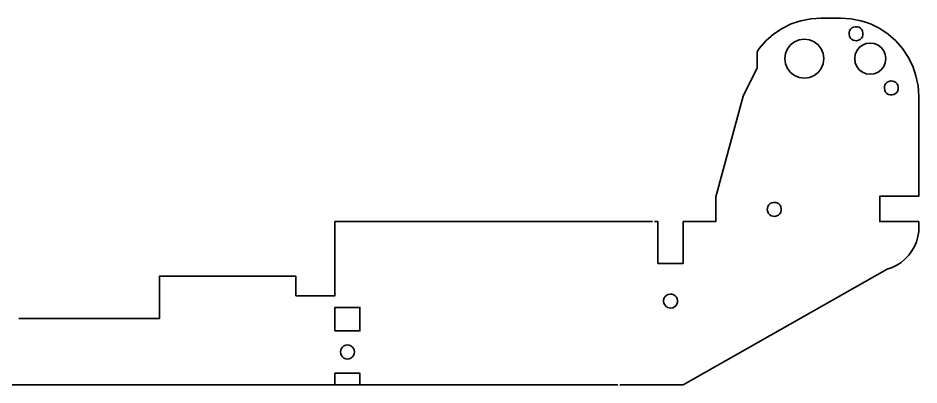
# Model space of a CAD drawing. Header units: millimetres. Extents: x 302 to 692, y -6 to 88.
# Drawn here: x 461.2 to 692.2, y -6.2 to 87.8 of the extents above; entities that cross this region are included whole.
import ezdxf

# ---------------------------------------------------------------- set-up
doc = ezdxf.new("R2010")
doc.units = ezdxf.units.MM
doc.header["$MEASUREMENT"] = 0
doc.layers.add('Layer 1', color=7, linetype='Continuous')

msp = doc.modelspace()

# ---------------------------------------------------------------- linework, layer by layer
at = {"layer": 'Layer 1', "color": 1, "lineweight": 35}
for points, knots in [([(624.3749, 35.6249), (624.3749, 35.6249), (625.2498, 35.6249), (625.2498, 35.6249), (625.2498, 35.6249), (625.2498, 35.6249), (625.2498, 24.9252), (625.2498, 24.9252), (625.2498, 24.9252), (625.2498, 24.9252), (631.7515, 24.9252), (631.7515, 24.9252), (631.7515, 24.9252), (631.7515, 24.9252), (631.7515, 35.6249), (631.7515, 35.6249), (631.7515, 35.6249), (631.7515, 35.6249), (640.0982, 35.6249), (640.0982, 35.6249), (640.0982, 35.6249), (640.0982, 35.6249), (640.0982, 41.9749), (640.0982, 41.9749), (640.0982, 41.9749), (640.0982, 41.9749), (647.1008, 67.7749), (647.1008, 67.7749), (647.1008, 67.7749), (647.1008, 67.7749), (650.6992, 74.9751), (650.6992, 74.9751), (650.6992, 74.9751), (650.6992, 74.9751), (650.6992, 79.1499), (650.6992, 79.1499), (650.6992, 79.1499), (650.6992, 79.1499), (651.2248, 79.95), (651.2248, 79.95), (651.2248, 79.95), (651.2248, 79.95), (652.9499, 81.9002), (652.9499, 81.9002), (652.9499, 81.9002), (652.9499, 81.9002), (654.9255, 83.6249), (654.9255, 83.6249), (654.9255, 83.6249), (654.9255, 83.6249), (657.0986, 85.0752), (657.0986, 85.0752), (657.0986, 85.0752), (657.0986, 85.0752), (659.4234, 86.2499), (659.4234, 86.2499), (659.4234, 86.2499), (659.4234, 86.2499), (661.0003, 86.7749), (661.0003, 86.7749), (661.0003, 86.7749), (661.0003, 86.7749), (661.9246, 87.0751), (661.9246, 87.0751), (661.9246, 87.0751), (661.9246, 87.0751), (664.4751, 87.6), (664.4751, 87.6), (664.4751, 87.6), (664.4751, 87.6), (667.0998, 87.775), (667.0998, 87.775), (667.0998, 87.775), (667.0998, 87.775), (672.0987, 87.775), (672.0987, 87.775), (672.0987, 87.775), (672.0987, 87.775), (674.6986, 87.6), (674.6986, 87.6), (674.6986, 87.6), (674.6986, 87.6), (677.2739, 87.0751), (677.2739, 87.0751), (677.2739, 87.0751), (677.2739, 87.0751), (678.1982, 86.7749), (678.1982, 86.7749), (678.1982, 86.7749), (678.1982, 86.7749), (679.7504, 86.2499), (679.7504, 86.2499), (679.7504, 86.2499), (679.7504, 86.2499), (682.0999, 85.0752), (682.0999, 85.0752), (682.0999, 85.0752), (682.0999, 85.0752), (684.273, 83.6249), (684.273, 83.6249), (684.273, 83.6249), (684.273, 83.6249), (686.2239, 81.9002), (686.2239, 81.9002), (686.2239, 81.9002), (686.2239, 81.9002), (687.949, 79.95), (687.949, 79.95), (687.949, 79.95), (687.949, 79.95), (689.3989, 77.7751), (689.3989, 77.7751), (689.3989, 77.7751), (689.3989, 77.7751), (690.5736, 75.4249), (690.5736, 75.4249), (690.5736, 75.4249), (690.5736, 75.4249), (691.3991, 72.9502), (691.3991, 72.9502), (691.3991, 72.9502), (691.3991, 72.9502), (691.9248, 70.3749), (691.9248, 70.3749), (691.9248, 70.3749), (691.9248, 70.3749), (692.1012, 67.7749), (692.1012, 67.7749), (692.1012, 67.7749), (692.1012, 67.7749), (692.1012, 48.2501), (692.1012, 48.2501), (692.1012, 48.2501), (692.1012, 48.2501), (692.1012, 46.15), (692.1012, 46.15), (692.1012, 46.15), (692.1012, 46.15), (692.1012, 42.1252), (692.1012, 42.1252), (692.1012, 42.1252), (692.1012, 42.1252), (682.0999, 42.1252), (682.0999, 42.1252), (682.0999, 42.1252), (682.0999, 42.1252), (682.0999, 35.6249), (682.0999, 35.6249), (682.0999, 35.6249), (682.0999, 35.6249), (692.1012, 35.6249), (692.1012, 35.6249), (692.1012, 35.6249), (692.1012, 35.6249), (692.1753, 34.4251), (692.1753, 34.4251), (692.1753, 34.4251), (692.1753, 34.4251), (692.1259, 33.1001), (692.1259, 33.1001), (692.1259, 33.1001), (692.1259, 33.1001), (691.9001, 31.775), (691.9001, 31.775), (691.9001, 31.775), (691.9001, 31.775), (691.5261, 30.4751), (691.5261, 30.4751), (691.5261, 30.4751), (691.5261, 30.4751), (691.0005, 29.2502), (691.0005, 29.2502), (691.0005, 29.2502), (691.0005, 29.2502), (690.3514, 28.1002), (690.3514, 28.1002), (690.3514, 28.1002), (690.3514, 28.1002), (689.5506, 27.0249), (689.5506, 27.0249), (689.5506, 27.0249), (689.5506, 27.0249), (688.6263, 26.0502), (688.6263, 26.0502), (688.6263, 26.0502), (688.6263, 26.0502), (687.5997, 25.1749), (687.5997, 25.1749), (687.5997, 25.1749), (687.5997, 25.1749), (686.4744, 24.45), (686.4744, 24.45), (686.4744, 24.45), (686.4744, 24.45), (685.6242, 24.0499), (685.6242, 24.0499), (685.6242, 24.0499), (685.6242, 24.0499), (685.6242, 24.0249), (685.6242, 24.0249), (685.6242, 24.0249), (685.6242, 24.0249), (685.6242, 24.0499), (685.6242, 24.0499), (685.6242, 24.0499), (685.6242, 24.0499), (685.2749, 23.8499), (685.2749, 23.8499), (685.2749, 23.8499), (685.2749, 23.8499), (684.0261, 23.4001), (684.0261, 23.4001), (684.0261, 23.4001), (684.0261, 23.4001), (631.7515, -6.2251), (631.7515, -6.2251), (631.7515, -6.2251), (631.7515, -6.2251), (615.4743, -6.2251), (615.4743, -6.2251)], [0, 0, 0, 0, 0.01785714, 0.01785714, 0.01785714, 0.01785714, 0.03571429, 0.03571429, 0.03571429, 0.03571429, 0.05357143, 0.05357143, 0.05357143, 0.05357143, 0.07142857, 0.07142857, 0.07142857, 0.07142857, 0.08928571, 0.08928571, 0.08928571, 0.08928571, 0.10714286, 0.10714286, 0.10714286, 0.10714286, 0.125, 0.125, 0.125, 0.125, 0.14285714, 0.14285714, 0.14285714, 0.14285714, 0.16071429, 0.16071429, 0.16071429, 0.16071429, 0.17857143, 0.17857143, 0.17857143, 0.17857143, 0.19642857, 0.19642857, 0.19642857, 0.19642857, 0.21428571, 0.21428571, 0.21428571, 0.21428571, 0.23214286, 0.23214286, 0.23214286, 0.23214286, 0.25, 0.25, 0.25, 0.25, 0.26785714, 0.26785714, 0.26785714, 0.26785714, 0.28571429, 0.28571429, 0.28571429, 0.28571429, 0.30357143, 0.30357143, 0.30357143, 0.30357143, 0.32142857, 0.32142857, 0.32142857, 0.32142857, 0.33928571, 0.33928571, 0.33928571, 0.33928571, 0.35714286, 0.35714286, 0.35714286, 0.35714286, 0.375, 0.375, 0.375, 0.375, 0.39285714, 0.39285714, 0.39285714, 0.39285714, 0.41071429, 0.41071429, 0.41071429, 0.41071429, 0.42857143, 0.42857143, 0.42857143, 0.42857143, 0.44642857, 0.44642857, 0.44642857, 0.44642857, 0.46428571, 0.46428571, 0.46428571, 0.46428571, 0.48214286, 0.48214286, 0.48214286, 0.48214286, 0.5, 0.5, 0.5, 0.5, 0.51785714, 0.51785714, 0.51785714, 0.51785714, 0.53571429, 0.53571429, 0.53571429, 0.53571429, 0.55357143, 0.55357143, 0.55357143, 0.55357143, 0.57142857, 0.57142857, 0.57142857, 0.57142857, 0.58928571, 0.58928571, 0.58928571, 0.58928571, 0.60714286, 0.60714286, 0.60714286, 0.60714286, 0.625, 0.625, 0.625, 0.625, 0.64285714, 0.64285714, 0.64285714, 0.64285714, 0.66071429, 0.66071429, 0.66071429, 0.66071429, 0.67857143, 0.67857143, 0.67857143, 0.67857143, 0.69642857, 0.69642857, 0.69642857, 0.69642857, 0.71428571, 0.71428571, 0.71428571, 0.71428571, 0.73214286, 0.73214286, 0.73214286, 0.73214286, 0.75, 0.75, 0.75, 0.75, 0.76785714, 0.76785714, 0.76785714, 0.76785714, 0.78571429, 0.78571429, 0.78571429, 0.78571429, 0.80357143, 0.80357143, 0.80357143, 0.80357143, 0.82142857, 0.82142857, 0.82142857, 0.82142857, 0.83928571, 0.83928571, 0.83928571, 0.83928571, 0.85714286, 0.85714286, 0.85714286, 0.85714286, 0.875, 0.875, 0.875, 0.875, 0.89285714, 0.89285714, 0.89285714, 0.89285714, 0.91071429, 0.91071429, 0.91071429, 0.91071429, 0.92857143, 0.92857143, 0.92857143, 0.92857143, 0.94642857, 0.94642857, 0.94642857, 0.94642857, 0.96428571, 0.96428571, 0.96428571, 0.96428571, 1, 1, 1, 1]), ([(675.7252, 82), (675.7252, 82), (675.2737, 82.1249), (675.2737, 82.1249), (675.2737, 82.1249), (675.2737, 82.1249), (674.875, 82.375), (674.875, 82.375), (674.875, 82.375), (674.875, 82.375), (674.5752, 82.725), (674.5752, 82.725), (674.5752, 82.725), (674.5752, 82.725), (674.3494, 83.1501), (674.3494, 83.1501), (674.3494, 83.1501), (674.3494, 83.1501), (674.2506, 83.5999), (674.2506, 83.5999), (674.2506, 83.5999), (674.2506, 83.5999), (674.2753, 84.075), (674.2753, 84.075), (674.2753, 84.075), (674.2753, 84.075), (674.3988, 84.5252), (674.3988, 84.5252), (674.3988, 84.5252), (674.3988, 84.5252), (674.6493, 84.9249), (674.6493, 84.9249), (674.6493, 84.9249), (674.6493, 84.9249), (674.9985, 85.2501), (674.9985, 85.2501), (674.9985, 85.2501), (674.9985, 85.2501), (675.4254, 85.4502), (675.4254, 85.4502), (675.4254, 85.4502), (675.4254, 85.4502), (675.8734, 85.55), (675.8734, 85.55), (675.8734, 85.55), (675.8734, 85.55), (676.3496, 85.525), (676.3496, 85.525), (676.3496, 85.525), (676.3496, 85.525), (676.8012, 85.4001), (676.8012, 85.4001), (676.8012, 85.4001), (676.8012, 85.4001), (677.1998, 85.15), (677.1998, 85.15), (677.1998, 85.15), (677.1998, 85.15), (677.5244, 84.8), (677.5244, 84.8), (677.5244, 84.8), (677.5244, 84.8), (677.7255, 84.3749), (677.7255, 84.3749), (677.7255, 84.3749), (677.7255, 84.3749), (677.8243, 83.9251), (677.8243, 83.9251), (677.8243, 83.9251), (677.8243, 83.9251), (677.8243, 83.4499), (677.8243, 83.4499), (677.8243, 83.4499), (677.8243, 83.4499), (677.6761, 83.0001), (677.6761, 83.0001), (677.6761, 83.0001), (677.6761, 83.0001), (677.4256, 82.6001), (677.4256, 82.6001), (677.4256, 82.6001), (677.4256, 82.6001), (677.0764, 82.2999), (677.0764, 82.2999), (677.0764, 82.2999), (677.0764, 82.2999), (676.6495, 82.0751), (676.6495, 82.0751), (676.6495, 82.0751), (676.6495, 82.0751), (676.2015, 81.975), (676.2015, 81.975), (676.2015, 81.975), (676.2015, 81.975), (675.7252, 82), (675.7252, 82)], [0, 0, 0, 0, 0.04, 0.04, 0.04, 0.04, 0.08, 0.08, 0.08, 0.08, 0.12, 0.12, 0.12, 0.12, 0.16, 0.16, 0.16, 0.16, 0.2, 0.2, 0.2, 0.2, 0.24, 0.24, 0.24, 0.24, 0.28, 0.28, 0.28, 0.28, 0.32, 0.32, 0.32, 0.32, 0.36, 0.36, 0.36, 0.36, 0.4, 0.4, 0.4, 0.4, 0.44, 0.44, 0.44, 0.44, 0.48, 0.48, 0.48, 0.48, 0.52, 0.52, 0.52, 0.52, 0.56, 0.56, 0.56, 0.56, 0.6, 0.6, 0.6, 0.6, 0.64, 0.64, 0.64, 0.64, 0.68, 0.68, 0.68, 0.68, 0.72, 0.72, 0.72, 0.72, 0.76, 0.76, 0.76, 0.76, 0.8, 0.8, 0.8, 0.8, 0.84, 0.84, 0.84, 0.84, 0.88, 0.88, 0.88, 0.88, 0.92, 0.92, 0.92, 0.92, 1, 1, 1, 1]), ([(662.7995, 72.3752), (662.7995, 72.3752), (661.5012, 72.5251), (661.5012, 72.5251), (661.5012, 72.5251), (661.5012, 72.5251), (660.2983, 73.025), (660.2983, 73.025), (660.2983, 73.025), (660.2983, 73.025), (659.2505, 73.8251), (659.2505, 73.8251), (659.2505, 73.8251), (659.2505, 73.8251), (658.4497, 74.875), (658.4497, 74.875), (658.4497, 74.875), (658.4497, 74.875), (657.9488, 76.0751), (657.9488, 76.0751), (657.9488, 76.0751), (657.9488, 76.0751), (657.8006, 77.3751), (657.8006, 77.3751), (657.8006, 77.3751), (657.8006, 77.3751), (657.9488, 78.65), (657.9488, 78.65), (657.9488, 78.65), (657.9488, 78.65), (658.4497, 79.8749), (658.4497, 79.8749), (658.4497, 79.8749), (658.4497, 79.8749), (659.2505, 80.9), (659.2505, 80.9), (659.2505, 80.9), (659.2505, 80.9), (660.2983, 81.7001), (660.2983, 81.7001), (660.2983, 81.7001), (660.2983, 81.7001), (661.5012, 82.2), (661.5012, 82.2), (661.5012, 82.2), (661.5012, 82.2), (662.7995, 82.375), (662.7995, 82.375), (662.7995, 82.375), (662.7995, 82.375), (664.0765, 82.2), (664.0765, 82.2), (664.0765, 82.2), (664.0765, 82.2), (665.3006, 81.7001), (665.3006, 81.7001), (665.3006, 81.7001), (665.3006, 81.7001), (666.3237, 80.9), (666.3237, 80.9), (666.3237, 80.9), (666.3237, 80.9), (667.1245, 79.8749), (667.1245, 79.8749), (667.1245, 79.8749), (667.1245, 79.8749), (667.6255, 78.65), (667.6255, 78.65), (667.6255, 78.65), (667.6255, 78.65), (667.7983, 77.3751), (667.7983, 77.3751), (667.7983, 77.3751), (667.7983, 77.3751), (667.6255, 76.0751), (667.6255, 76.0751), (667.6255, 76.0751), (667.6255, 76.0751), (667.1245, 74.875), (667.1245, 74.875), (667.1245, 74.875), (667.1245, 74.875), (666.3237, 73.8251), (666.3237, 73.8251), (666.3237, 73.8251), (666.3237, 73.8251), (665.3006, 73.025), (665.3006, 73.025), (665.3006, 73.025), (665.3006, 73.025), (664.0765, 72.5251), (664.0765, 72.5251), (664.0765, 72.5251), (664.0765, 72.5251), (662.7995, 72.3752), (662.7995, 72.3752)], [0, 0, 0, 0, 0.04, 0.04, 0.04, 0.04, 0.08, 0.08, 0.08, 0.08, 0.12, 0.12, 0.12, 0.12, 0.16, 0.16, 0.16, 0.16, 0.2, 0.2, 0.2, 0.2, 0.24, 0.24, 0.24, 0.24, 0.28, 0.28, 0.28, 0.28, 0.32, 0.32, 0.32, 0.32, 0.36, 0.36, 0.36, 0.36, 0.4, 0.4, 0.4, 0.4, 0.44, 0.44, 0.44, 0.44, 0.48, 0.48, 0.48, 0.48, 0.52, 0.52, 0.52, 0.52, 0.56, 0.56, 0.56, 0.56, 0.6, 0.6, 0.6, 0.6, 0.64, 0.64, 0.64, 0.64, 0.68, 0.68, 0.68, 0.68, 0.72, 0.72, 0.72, 0.72, 0.76, 0.76, 0.76, 0.76, 0.8, 0.8, 0.8, 0.8, 0.84, 0.84, 0.84, 0.84, 0.88, 0.88, 0.88, 0.88, 0.92, 0.92, 0.92, 0.92, 1, 1, 1, 1]), ([(678.6498, 73.5002), (678.6498, 73.5002), (677.7008, 73.8999), (677.7008, 73.8999), (677.7008, 73.8999), (677.7008, 73.8999), (676.8506, 74.525), (676.8506, 74.525), (676.8506, 74.525), (676.8506, 74.525), (676.2262, 75.3752), (676.2262, 75.3752), (676.2262, 75.3752), (676.2262, 75.3752), (675.824, 76.3249), (675.824, 76.3249), (675.824, 76.3249), (675.824, 76.3249), (675.7005, 77.3751), (675.7005, 77.3751), (675.7005, 77.3751), (675.7005, 77.3751), (675.824, 78.3999), (675.824, 78.3999), (675.824, 78.3999), (675.824, 78.3999), (676.2262, 79.375), (676.2262, 79.375), (676.2262, 79.375), (676.2262, 79.375), (676.8506, 80.2001), (676.8506, 80.2001), (676.8506, 80.2001), (676.8506, 80.2001), (677.7008, 80.8249), (677.7008, 80.8249), (677.7008, 80.8249), (677.7008, 80.8249), (678.6498, 81.225), (678.6498, 81.225), (678.6498, 81.225), (678.6498, 81.225), (679.701, 81.3749), (679.701, 81.3749), (679.701, 81.3749), (679.701, 81.3749), (680.7241, 81.225), (680.7241, 81.225), (680.7241, 81.225), (680.7241, 81.225), (681.7013, 80.8249), (681.7013, 80.8249), (681.7013, 80.8249), (681.7013, 80.8249), (682.5233, 80.2001), (682.5233, 80.2001), (682.5233, 80.2001), (682.5233, 80.2001), (683.1512, 79.375), (683.1512, 79.375), (683.1512, 79.375), (683.1512, 79.375), (683.5498, 78.3999), (683.5498, 78.3999), (683.5498, 78.3999), (683.5498, 78.3999), (683.7015, 77.3751), (683.7015, 77.3751), (683.7015, 77.3751), (683.7015, 77.3751), (683.5498, 76.3249), (683.5498, 76.3249), (683.5498, 76.3249), (683.5498, 76.3249), (683.1512, 75.3752), (683.1512, 75.3752), (683.1512, 75.3752), (683.1512, 75.3752), (682.5233, 74.525), (682.5233, 74.525), (682.5233, 74.525), (682.5233, 74.525), (681.7013, 73.8999), (681.7013, 73.8999), (681.7013, 73.8999), (681.7013, 73.8999), (680.7241, 73.5002), (680.7241, 73.5002), (680.7241, 73.5002), (680.7241, 73.5002), (679.701, 73.3749), (679.701, 73.3749), (679.701, 73.3749), (679.701, 73.3749), (678.6498, 73.5002), (678.6498, 73.5002)], [0, 0, 0, 0, 0.04, 0.04, 0.04, 0.04, 0.08, 0.08, 0.08, 0.08, 0.12, 0.12, 0.12, 0.12, 0.16, 0.16, 0.16, 0.16, 0.2, 0.2, 0.2, 0.2, 0.24, 0.24, 0.24, 0.24, 0.28, 0.28, 0.28, 0.28, 0.32, 0.32, 0.32, 0.32, 0.36, 0.36, 0.36, 0.36, 0.4, 0.4, 0.4, 0.4, 0.44, 0.44, 0.44, 0.44, 0.48, 0.48, 0.48, 0.48, 0.52, 0.52, 0.52, 0.52, 0.56, 0.56, 0.56, 0.56, 0.6, 0.6, 0.6, 0.6, 0.64, 0.64, 0.64, 0.64, 0.68, 0.68, 0.68, 0.68, 0.72, 0.72, 0.72, 0.72, 0.76, 0.76, 0.76, 0.76, 0.8, 0.8, 0.8, 0.8, 0.84, 0.84, 0.84, 0.84, 0.88, 0.88, 0.88, 0.88, 0.92, 0.92, 0.92, 0.92, 1, 1, 1, 1]), ([(684.774, 68.0999), (684.774, 68.0999), (684.3259, 68.2251), (684.3259, 68.2251), (684.3259, 68.2251), (684.3259, 68.2251), (683.9238, 68.4749), (683.9238, 68.4749), (683.9238, 68.4749), (683.9238, 68.4749), (683.6239, 68.8252), (683.6239, 68.8252), (683.6239, 68.8252), (683.6239, 68.8252), (683.3981, 69.2499), (683.3981, 69.2499), (683.3981, 69.2499), (683.3981, 69.2499), (683.2994, 69.7001), (683.2994, 69.7001), (683.2994, 69.7001), (683.2994, 69.7001), (683.3241, 70.1749), (683.3241, 70.1749), (683.3241, 70.1749), (683.3241, 70.1749), (683.4511, 70.625), (683.4511, 70.625), (683.4511, 70.625), (683.4511, 70.625), (683.7015, 71.0251), (683.7015, 71.0251), (683.7015, 71.0251), (683.7015, 71.0251), (684.0508, 71.35), (684.0508, 71.35), (684.0508, 71.35), (684.0508, 71.35), (684.4741, 71.55), (684.4741, 71.55), (684.4741, 71.55), (684.4741, 71.55), (684.9257, 71.6499), (684.9257, 71.6499), (684.9257, 71.6499), (684.9257, 71.6499), (685.3984, 71.6252), (685.3984, 71.6252), (685.3984, 71.6252), (685.3984, 71.6252), (685.8499, 71.4999), (685.8499, 71.4999), (685.8499, 71.4999), (685.8499, 71.4999), (686.2486, 71.2502), (686.2486, 71.2502), (686.2486, 71.2502), (686.2486, 71.2502), (686.5731, 70.8999), (686.5731, 70.8999), (686.5731, 70.8999), (686.5731, 70.8999), (686.7742, 70.4751), (686.7742, 70.4751), (686.7742, 70.4751), (686.7742, 70.4751), (686.8765, 70.025), (686.8765, 70.025), (686.8765, 70.025), (686.8765, 70.025), (686.8765, 69.5501), (686.8765, 69.5501), (686.8765, 69.5501), (686.8765, 69.5501), (686.7248, 69.1), (686.7248, 69.1), (686.7248, 69.1), (686.7248, 69.1), (686.4744, 68.6999), (686.4744, 68.6999), (686.4744, 68.6999), (686.4744, 68.6999), (686.1251, 68.4001), (686.1251, 68.4001), (686.1251, 68.4001), (686.1251, 68.4001), (685.6983, 68.175), (685.6983, 68.175), (685.6983, 68.175), (685.6983, 68.175), (685.2502, 68.0752), (685.2502, 68.0752), (685.2502, 68.0752), (685.2502, 68.0752), (684.774, 68.0999), (684.774, 68.0999)], [0, 0, 0, 0, 0.04, 0.04, 0.04, 0.04, 0.08, 0.08, 0.08, 0.08, 0.12, 0.12, 0.12, 0.12, 0.16, 0.16, 0.16, 0.16, 0.2, 0.2, 0.2, 0.2, 0.24, 0.24, 0.24, 0.24, 0.28, 0.28, 0.28, 0.28, 0.32, 0.32, 0.32, 0.32, 0.36, 0.36, 0.36, 0.36, 0.4, 0.4, 0.4, 0.4, 0.44, 0.44, 0.44, 0.44, 0.48, 0.48, 0.48, 0.48, 0.52, 0.52, 0.52, 0.52, 0.56, 0.56, 0.56, 0.56, 0.6, 0.6, 0.6, 0.6, 0.64, 0.64, 0.64, 0.64, 0.68, 0.68, 0.68, 0.68, 0.72, 0.72, 0.72, 0.72, 0.76, 0.76, 0.76, 0.76, 0.8, 0.8, 0.8, 0.8, 0.84, 0.84, 0.84, 0.84, 0.88, 0.88, 0.88, 0.88, 0.92, 0.92, 0.92, 0.92, 1, 1, 1, 1]), ([(654.7738, 37), (654.7738, 37), (654.3257, 37.1249), (654.3257, 37.1249), (654.3257, 37.1249), (654.3257, 37.1249), (653.9236, 37.375), (653.9236, 37.375), (653.9236, 37.375), (653.9236, 37.375), (653.6237, 37.725), (653.6237, 37.725), (653.6237, 37.725), (653.6237, 37.725), (653.4015, 38.1501), (653.4015, 38.1501), (653.4015, 38.1501), (653.4015, 38.1501), (653.2991, 38.5999), (653.2991, 38.5999), (653.2991, 38.5999), (653.2991, 38.5999), (653.3238, 39.0751), (653.3238, 39.0751), (653.3238, 39.0751), (653.3238, 39.0751), (653.4508, 39.5249), (653.4508, 39.5249), (653.4508, 39.5249), (653.4508, 39.5249), (653.7013, 39.9249), (653.7013, 39.9249), (653.7013, 39.9249), (653.7013, 39.9249), (654.0506, 40.2502), (654.0506, 40.2502), (654.0506, 40.2502), (654.0506, 40.2502), (654.4739, 40.4502), (654.4739, 40.4502), (654.4739, 40.4502), (654.4739, 40.4502), (654.9255, 40.55), (654.9255, 40.55), (654.9255, 40.55), (654.9255, 40.55), (655.3982, 40.525), (655.3982, 40.525), (655.3982, 40.525), (655.3982, 40.525), (655.8497, 40.4001), (655.8497, 40.4001), (655.8497, 40.4001), (655.8497, 40.4001), (656.2484, 40.15), (656.2484, 40.15), (656.2484, 40.15), (656.2484, 40.15), (656.5765, 39.8), (656.5765, 39.8), (656.5765, 39.8), (656.5765, 39.8), (656.774, 39.3749), (656.774, 39.3749), (656.774, 39.3749), (656.774, 39.3749), (656.8763, 38.9251), (656.8763, 38.9251), (656.8763, 38.9251), (656.8763, 38.9251), (656.8763, 38.4499), (656.8763, 38.4499), (656.8763, 38.4499), (656.8763, 38.4499), (656.7246, 38.0002), (656.7246, 38.0002), (656.7246, 38.0002), (656.7246, 38.0002), (656.4741, 37.6001), (656.4741, 37.6001), (656.4741, 37.6001), (656.4741, 37.6001), (656.1249, 37.2999), (656.1249, 37.2999), (656.1249, 37.2999), (656.1249, 37.2999), (655.698, 37.0752), (655.698, 37.0752), (655.698, 37.0752), (655.698, 37.0752), (655.25, 36.975), (655.25, 36.975), (655.25, 36.975), (655.25, 36.975), (654.7738, 37), (654.7738, 37)], [0, 0, 0, 0, 0.04, 0.04, 0.04, 0.04, 0.08, 0.08, 0.08, 0.08, 0.12, 0.12, 0.12, 0.12, 0.16, 0.16, 0.16, 0.16, 0.2, 0.2, 0.2, 0.2, 0.24, 0.24, 0.24, 0.24, 0.28, 0.28, 0.28, 0.28, 0.32, 0.32, 0.32, 0.32, 0.36, 0.36, 0.36, 0.36, 0.4, 0.4, 0.4, 0.4, 0.44, 0.44, 0.44, 0.44, 0.48, 0.48, 0.48, 0.48, 0.52, 0.52, 0.52, 0.52, 0.56, 0.56, 0.56, 0.56, 0.6, 0.6, 0.6, 0.6, 0.64, 0.64, 0.64, 0.64, 0.68, 0.68, 0.68, 0.68, 0.72, 0.72, 0.72, 0.72, 0.76, 0.76, 0.76, 0.76, 0.8, 0.8, 0.8, 0.8, 0.84, 0.84, 0.84, 0.84, 0.88, 0.88, 0.88, 0.88, 0.92, 0.92, 0.92, 0.92, 1, 1, 1, 1]), ([(623.874, 35.6249), (623.874, 35.6249), (542.474, 35.6249), (542.474, 35.6249), (542.474, 35.6249), (542.474, 35.6249), (542.474, 16.625), (542.474, 16.625), (542.474, 16.625), (542.474, 16.625), (532.4763, 16.625), (532.4763, 16.625), (532.4763, 16.625), (532.4763, 16.625), (532.4763, 21.6249), (532.4763, 21.6249), (532.4763, 21.6249), (532.4763, 21.6249), (497.4737, 21.6249), (497.4737, 21.6249), (497.4737, 21.6249), (497.4737, 21.6249), (497.4737, 10.7749), (497.4737, 10.7749), (497.4737, 10.7749), (497.4737, 10.7749), (461.4763, 10.7749), (461.4763, 10.7749)], [0, 0, 0, 0, 0.125, 0.125, 0.125, 0.125, 0.25, 0.25, 0.25, 0.25, 0.375, 0.375, 0.375, 0.375, 0.5, 0.5, 0.5, 0.5, 0.625, 0.625, 0.625, 0.625, 0.75, 0.75, 0.75, 0.75, 1, 1, 1, 1]), ([(628.1249, 13.5001), (628.1249, 13.5001), (627.6981, 13.65), (627.6981, 13.65), (627.6981, 13.65), (627.6981, 13.65), (627.2994, 13.9252), (627.2994, 13.9252), (627.2994, 13.9252), (627.2994, 13.9252), (626.9996, 14.2752), (626.9996, 14.2752), (626.9996, 14.2752), (626.9996, 14.2752), (626.7738, 14.6999), (626.7738, 14.6999), (626.7738, 14.6999), (626.7738, 14.6999), (626.6997, 15.15), (626.6997, 15.15), (626.6997, 15.15), (626.6997, 15.15), (626.7244, 15.6249), (626.7244, 15.6249), (626.7244, 15.6249), (626.7244, 15.6249), (626.8761, 16.075), (626.8761, 16.075), (626.8761, 16.075), (626.8761, 16.075), (627.1513, 16.45), (627.1513, 16.45), (627.1513, 16.45), (627.1513, 16.45), (627.5005, 16.7749), (627.5005, 16.7749), (627.5005, 16.7749), (627.5005, 16.7749), (627.9238, 16.975), (627.9238, 16.975), (627.9238, 16.975), (627.9238, 16.975), (628.3754, 17.0501), (628.3754, 17.0501), (628.3754, 17.0501), (628.3754, 17.0501), (628.8481, 17.0251), (628.8481, 17.0251), (628.8481, 17.0251), (628.8481, 17.0251), (629.2997, 16.8751), (629.2997, 16.8751), (629.2997, 16.8751), (629.2997, 16.8751), (629.6736, 16.6), (629.6736, 16.6), (629.6736, 16.6), (629.6736, 16.6), (629.9982, 16.25), (629.9982, 16.25), (629.9982, 16.25), (629.9982, 16.25), (630.1993, 15.8249), (630.1993, 15.8249), (630.1993, 15.8249), (630.1993, 15.8249), (630.2733, 15.3751), (630.2733, 15.3751), (630.2733, 15.3751), (630.2733, 15.3751), (630.2487, 14.8999), (630.2487, 14.8999), (630.2487, 14.8999), (630.2487, 14.8999), (630.1005, 14.4501), (630.1005, 14.4501), (630.1005, 14.4501), (630.1005, 14.4501), (629.85, 14.0751), (629.85, 14.0751), (629.85, 14.0751), (629.85, 14.0751), (629.4761, 13.7749), (629.4761, 13.7749), (629.4761, 13.7749), (629.4761, 13.7749), (629.0739, 13.5502), (629.0739, 13.5502), (629.0739, 13.5502), (629.0739, 13.5502), (628.6012, 13.4751), (628.6012, 13.4751), (628.6012, 13.4751), (628.6012, 13.4751), (628.1249, 13.5001), (628.1249, 13.5001)], [0, 0, 0, 0, 0.04, 0.04, 0.04, 0.04, 0.08, 0.08, 0.08, 0.08, 0.12, 0.12, 0.12, 0.12, 0.16, 0.16, 0.16, 0.16, 0.2, 0.2, 0.2, 0.2, 0.24, 0.24, 0.24, 0.24, 0.28, 0.28, 0.28, 0.28, 0.32, 0.32, 0.32, 0.32, 0.36, 0.36, 0.36, 0.36, 0.4, 0.4, 0.4, 0.4, 0.44, 0.44, 0.44, 0.44, 0.48, 0.48, 0.48, 0.48, 0.52, 0.52, 0.52, 0.52, 0.56, 0.56, 0.56, 0.56, 0.6, 0.6, 0.6, 0.6, 0.64, 0.64, 0.64, 0.64, 0.68, 0.68, 0.68, 0.68, 0.72, 0.72, 0.72, 0.72, 0.76, 0.76, 0.76, 0.76, 0.8, 0.8, 0.8, 0.8, 0.84, 0.84, 0.84, 0.84, 0.88, 0.88, 0.88, 0.88, 0.92, 0.92, 0.92, 0.92, 1, 1, 1, 1]), ([(542.474, 7.6249), (542.474, 7.6249), (542.474, 13.625), (542.474, 13.625), (542.474, 13.625), (542.474, 13.625), (548.8734, 13.625), (548.8734, 13.625), (548.8734, 13.625), (548.8734, 13.625), (548.8734, 7.6249), (548.8734, 7.6249), (548.8734, 7.6249), (548.8734, 7.6249), (542.474, 7.6249), (542.474, 7.6249)], [0, 0, 0, 0, 0.2, 0.2, 0.2, 0.2, 0.4, 0.4, 0.4, 0.4, 0.6, 0.6, 0.6, 0.6, 1, 1, 1, 1]), ([(545.6737, 0.4251), (545.6737, 0.4251), (546.15, 0.4752), (546.15, 0.4752), (546.15, 0.4752), (546.15, 0.4752), (546.5733, 0.6502), (546.5733, 0.6502), (546.5733, 0.6502), (546.5733, 0.6502), (546.9508, 0.95), (546.9508, 0.95), (546.9508, 0.95), (546.9508, 0.95), (547.2506, 1.325), (547.2506, 1.325), (547.2506, 1.325), (547.2506, 1.325), (547.4235, 1.7501), (547.4235, 1.7501), (547.4235, 1.7501), (547.4235, 1.7501), (547.4764, 2.225), (547.4764, 2.225), (547.4764, 2.225), (547.4764, 2.225), (547.4235, 2.6751), (547.4235, 2.6751), (547.4235, 2.6751), (547.4235, 2.6751), (547.3988, 2.775), (547.3988, 2.775), (547.3988, 2.775), (547.3988, 2.775), (547.4235, 2.6751), (547.4235, 2.6751), (547.4235, 2.6751), (547.4235, 2.6751), (547.3988, 2.775), (547.3988, 2.775), (547.3988, 2.775), (547.3988, 2.775), (547.2506, 3.1249), (547.2506, 3.1249), (547.2506, 3.1249), (547.2506, 3.1249), (546.9508, 3.4752), (546.9508, 3.4752), (546.9508, 3.4752), (546.9508, 3.4752), (546.5733, 3.7751), (546.5733, 3.7751), (546.5733, 3.7751), (546.5733, 3.7751), (546.15, 3.9501), (546.15, 3.9501), (546.15, 3.9501), (546.15, 3.9501), (545.6737, 4.0252), (545.6737, 4.0252), (545.6737, 4.0252), (545.6737, 4.0252), (545.2257, 3.9501), (545.2257, 3.9501), (545.2257, 3.9501), (545.2257, 3.9501), (544.7741, 3.7751), (544.7741, 3.7751), (544.7741, 3.7751), (544.7741, 3.7751), (544.4249, 3.4752), (544.4249, 3.4752), (544.4249, 3.4752), (544.4249, 3.4752), (544.125, 3.1249), (544.125, 3.1249), (544.125, 3.1249), (544.125, 3.1249), (543.9733, 2.775), (543.9733, 2.775), (543.9733, 2.775), (543.9733, 2.775), (543.9486, 2.6751), (543.9486, 2.6751), (543.9486, 2.6751), (543.9486, 2.6751), (543.8746, 2.225), (543.8746, 2.225), (543.8746, 2.225), (543.8746, 2.225), (543.9486, 1.7501), (543.9486, 1.7501), (543.9486, 1.7501), (543.9486, 1.7501), (544.125, 1.325), (544.125, 1.325), (544.125, 1.325), (544.125, 1.325), (544.4249, 0.95), (544.4249, 0.95), (544.4249, 0.95), (544.4249, 0.95), (544.7741, 0.6502), (544.7741, 0.6502), (544.7741, 0.6502), (544.7741, 0.6502), (545.2257, 0.4752), (545.2257, 0.4752), (545.2257, 0.4752), (545.2257, 0.4752), (545.6737, 0.4251), (545.6737, 0.4251)], [0, 0, 0, 0, 0.03448276, 0.03448276, 0.03448276, 0.03448276, 0.06896552, 0.06896552, 0.06896552, 0.06896552, 0.10344828, 0.10344828, 0.10344828, 0.10344828, 0.13793103, 0.13793103, 0.13793103, 0.13793103, 0.17241379, 0.17241379, 0.17241379, 0.17241379, 0.20689655, 0.20689655, 0.20689655, 0.20689655, 0.24137931, 0.24137931, 0.24137931, 0.24137931, 0.27586207, 0.27586207, 0.27586207, 0.27586207, 0.31034483, 0.31034483, 0.31034483, 0.31034483, 0.34482759, 0.34482759, 0.34482759, 0.34482759, 0.37931034, 0.37931034, 0.37931034, 0.37931034, 0.4137931, 0.4137931, 0.4137931, 0.4137931, 0.44827586, 0.44827586, 0.44827586, 0.44827586, 0.48275862, 0.48275862, 0.48275862, 0.48275862, 0.51724138, 0.51724138, 0.51724138, 0.51724138, 0.55172414, 0.55172414, 0.55172414, 0.55172414, 0.5862069, 0.5862069, 0.5862069, 0.5862069, 0.62068966, 0.62068966, 0.62068966, 0.62068966, 0.65517241, 0.65517241, 0.65517241, 0.65517241, 0.68965517, 0.68965517, 0.68965517, 0.68965517, 0.72413793, 0.72413793, 0.72413793, 0.72413793, 0.75862069, 0.75862069, 0.75862069, 0.75862069, 0.79310345, 0.79310345, 0.79310345, 0.79310345, 0.82758621, 0.82758621, 0.82758621, 0.82758621, 0.86206897, 0.86206897, 0.86206897, 0.86206897, 0.89655172, 0.89655172, 0.89655172, 0.89655172, 0.93103448, 0.93103448, 0.93103448, 0.93103448, 1, 1, 1, 1]), ([(542.474, -6.2251), (542.474, -6.2251), (542.474, -3.2251), (542.474, -3.2251), (542.474, -3.2251), (542.474, -3.2251), (548.8734, -3.2251), (548.8734, -3.2251), (548.8734, -3.2251), (548.8734, -3.2251), (548.8734, -6.2251), (548.8734, -6.2251), (548.8734, -6.2251), (548.8734, -6.2251), (542.474, -6.2251), (542.474, -6.2251)], [0, 0, 0, 0, 0.2, 0.2, 0.2, 0.2, 0.4, 0.4, 0.4, 0.4, 0.6, 0.6, 0.6, 0.6, 1, 1, 1, 1]), ([(548.8734, -6.2251), (548.8734, -6.2251), (614.2008, -6.2251), (614.2008, -6.2251), (614.2008, -6.2251), (614.2008, -6.2251), (614.9734, -6.2251), (614.9734, -6.2251)], [0, 0, 0, 0, 0.33333333, 0.33333333, 0.33333333, 0.33333333, 1, 1, 1, 1])]:
    msp.add_open_spline(points, degree=3, knots=knots, dxfattribs=at)
msp.add_open_spline([(542.474, -6.2251), (542.474, -6.2251), (362.7232, -6.2251), (362.7232, -6.2251)], degree=3, dxfattribs=at)

doc.saveas('drawing.dxf')
